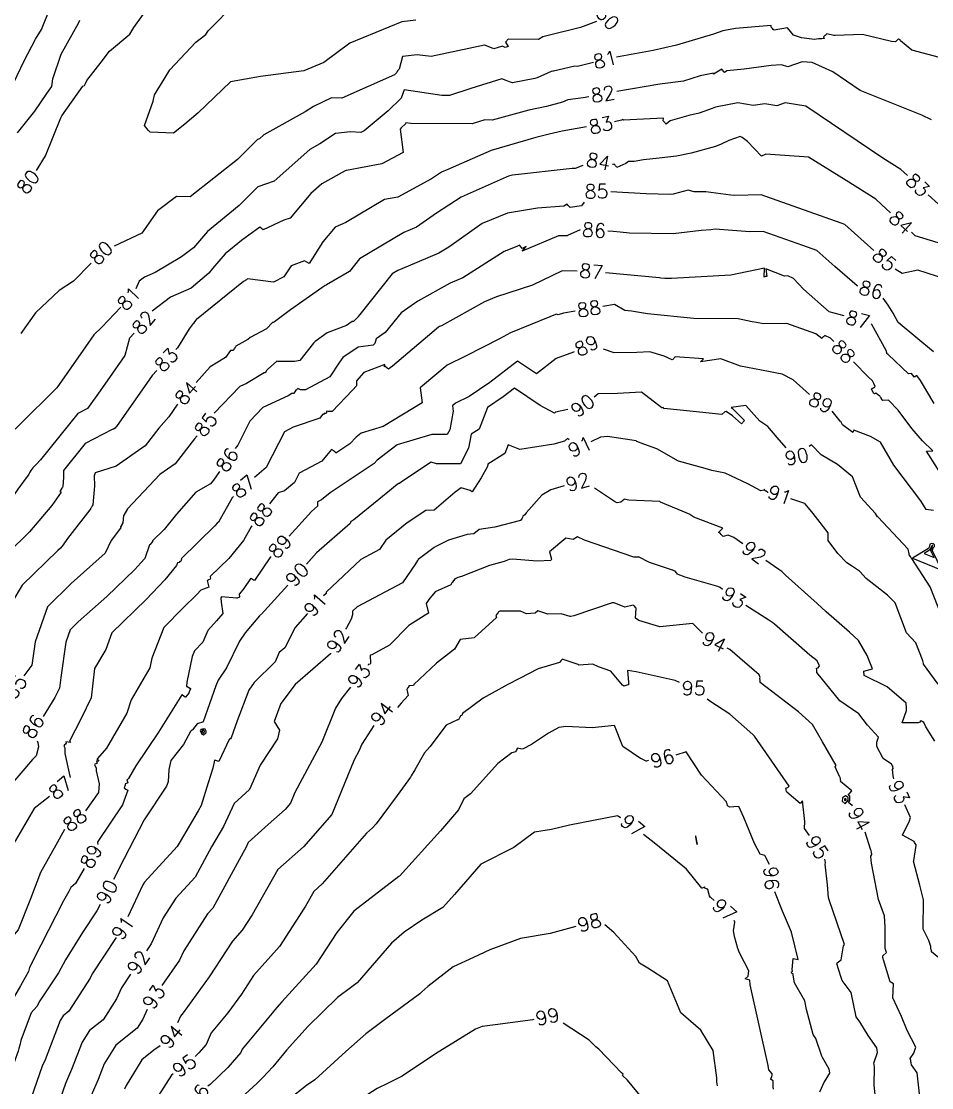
# Model space of a CAD drawing. Header units: metres. Extents: x 729358 to 732680, y 1423022 to 1426117.
# Drawn here: x 730670.2 to 731091.7, y 1424145 to 1424639.1 of the extents above; entities that cross this region are included whole.
import ezdxf

# ---------------------------------------------------------------- set-up
doc = ezdxf.new("R2010")
doc.units = ezdxf.units.M
doc.header["$MEASUREMENT"] = 0
for name, color, linetype in [('HR36 IE-Exi_Xref$0$CONTOUR', 8, 'Continuous'), ('HR36 IE-Exi_Xref$0$CONTOURINDEX', 10, 'Continuous'), ('HR36 IE-Exi_Xref$0$CONTOURTEXT', 7, 'Continuous')]:
    doc.layers.add(name, color=color, linetype=linetype)
doc.styles.add('HR36 IE-Exi_Xref$0$5mm', font='simplex', dxfattribs={"height": 5})

msp = doc.modelspace()

# ---------------------------------------------------------------- linework, layer by layer
at = {"layer": 'HR36 IE-Exi_Xref$0$CONTOUR', "flags": 128}
for points, elevation in [([(730852.8, 1424639.62), (730846.45, 1424638.89), (730822.25, 1424629.01), (730810.21, 1424620.02), (730800.97, 1424616.19), (730780.86, 1424613.49), (730767.04, 1424610.97), (730752.09, 1424596.74), (730745.83, 1424591.41), (730740.6, 1424587.27), (730729.79, 1424587.65), (730729.08, 1424588.5), (730728.36, 1424589.35), (730727.79, 1424590.09), (730727.21, 1424590.85), (730731.21, 1424602.03), (730731.85, 1424604.97), (730736.38, 1424612.27), (730738.97, 1424616.64), (730751.01, 1424629.4), (730755.57, 1424632.94), (730756.64, 1424634.69), (730757.32, 1424635.34), (730780.42, 1424658.94)], 79), ([(730668.37, 1424587.47), (730676.39, 1424597.42), (730682.02, 1424605.68), (730684.26, 1424608.87), (730684.83, 1424612.35), (730688.59, 1424623.8), (730696.73, 1424638.25), (730697.26, 1424639.58)], 81), ([(731097.72, 1424621.63), (731082.57, 1424625.66), (731077.28, 1424630.02), (731077.09, 1424630.55), (731076.83, 1424630.68), (731076.52, 1424630.81), (731076.29, 1424630.89), (731075.63, 1424630.23), (731074.97, 1424629.57), (731073.04, 1424629.79), (731059.7, 1424632.98), (731047.05, 1424632.46), (731046.37, 1424632.54), (731043.16, 1424633.21), (731043.03, 1424633.1), (731042.42, 1424632.54), (731042.29, 1424632.43), (731041.67, 1424631.87), (731041.98, 1424631.12), (731040.81, 1424630.9), (731039.28, 1424631.03), (731037.53, 1424630.64), (731031.42, 1424631.4), (731027.66, 1424632.69), (731024.93, 1424636.09), (731018.73, 1424634.92), (731018.38, 1424635.32), (731018.08, 1424635.67), (731017.71, 1424636.1), (731017.42, 1424636.43), (731017.42, 1424637.07), (731000.87, 1424635.72), (730994.98, 1424634.61), (730990.62, 1424633.14), (730973.58, 1424627.98), (730962.8, 1424625.56), (730945.85, 1424622.43)], 81), ([(730935.16, 1424620.02), (730927.75, 1424618.12), (730926.43, 1424618.25), (730916.64, 1424615.99), (730916.32, 1424615.93), (730915.53, 1424615.83), (730909.03, 1424612.88), (730907.9, 1424612.58), (730897.62, 1424610.54), (730896.21, 1424610.98), (730894.64, 1424611.64), (730892.69, 1424612.48), (730878.29, 1424607.96), (730868.42, 1424604.65), (730864.83, 1424604.68), (730847.39, 1424607.4), (730846.04, 1424603.46), (730846.04, 1424603.46), (730839.98, 1424597.63), (730828.93, 1424588.32), (730827.35, 1424587.61), (730822.68, 1424587.85), (730815.61, 1424587.03), (730808.37, 1424582.27), (730803.8, 1424579.72), (730787.2, 1424565.06), (730779.73, 1424562.44), (730771.01, 1424553.73), (730756.4, 1424541.62), (730749.84, 1424534.07), (730744.32, 1424529.93), (730732.13, 1424522.68), (730727.23, 1424520.51), (730724.74, 1424518.63), (730723.26, 1424515.07)], 81), ([(731080.48, 1424567.66), (731077.46, 1424570.47), (731069.06, 1424575.71), (731033.41, 1424599.82), (731023.83, 1424601.37), (731019.97, 1424599.96), (731014.41, 1424600.87), (731009.1, 1424600.13), (731002.03, 1424601.37), (730991.59, 1424599.35), (730990.14, 1424598.64), (730983.99, 1424596.48), (730979.32, 1424595.46), (730970.6, 1424592.95), (730968.77, 1424591.48), (730968.37, 1424591.93), (730968.1, 1424592.23), (730967.7, 1424592.68), (730967.44, 1424592.98), (730967.6, 1424594.24), (730949.02, 1424593.35), (730948.84, 1424593.41), (730948.67, 1424593.52), (730948.1, 1424593.3), (730944.87, 1424592.53)], 83), ([(730931.95, 1424590.26), (730920.68, 1424588.15), (730914.59, 1424586.86), (730908.39, 1424585.18), (730887.68, 1424579.23), (730867.6, 1424570.39), (730864.81, 1424569.15), (730860.15, 1424566.16), (730844.47, 1424557.6), (730838.42, 1424556.48), (730820.4, 1424545.93), (730815.52, 1424543.65), (730809.72, 1424536.94), (730803.52, 1424526.83), (730801.27, 1424528.16), (730795.19, 1424525.73), (730791.68, 1424520.75), (730787.03, 1424518.16), (730774.94, 1424519.78), (730774.46, 1424519.25), (730773.13, 1424518.55), (730751.33, 1424500.89), (730751.01, 1424500.71), (730751, 1424500.69), (730750.98, 1424500.65), (730750.44, 1424499.86), (730750.41, 1424499.83), (730749.87, 1424499.04), (730749.81, 1424499.04), (730747.97, 1424496.58), (730742.56, 1424487.87), (730741.76, 1424487)], 83), ([(731064.97, 1424532.92), (731051.45, 1424544.94), (731049.8, 1424545.5), (731012.81, 1424558.74), (731000.49, 1424558.32), (730998.76, 1424558.46), (730987.08, 1424560.06), (730981.81, 1424560.12), (730978.89, 1424560.81), (730971.98, 1424558.94), (730970.66, 1424558.79), (730959.53, 1424559.11), (730943.08, 1424560.02)], 85), ([(731094.83, 1424554.3), (731090.07, 1424558.74)], 83), ([(730930.73, 1424555.24), (730929.56, 1424553.65), (730924.28, 1424552.79), (730923.96, 1424553.16), (730923.62, 1424553.54), (730923.31, 1424553.92), (730922.97, 1424554.3), (730921.42, 1424553.46), (730909.18, 1424552.51), (730895.38, 1424550.19), (730883.6, 1424545.38), (730868.09, 1424534.5), (730863.57, 1424531.64), (730849.33, 1424525.61), (730844.5, 1424523.61), (730841.84, 1424522.03), (730826.97, 1424503.28), (730826.15, 1424502.27), (730826.12, 1424502.25), (730826.12, 1424502.23), (730823.93, 1424500.02), (730823.39, 1424499.96), (730820.73, 1424498.13), (730811.82, 1424494.68), (730806.19, 1424490.7), (730805.51, 1424489.94), (730799.07, 1424481.98), (730796.78, 1424481.41), (730788.97, 1424481.39), (730788.44, 1424481.64), (730784.12, 1424477.8), (730783.75, 1424477.28), (730783.54, 1424476.98), (730783.18, 1424476.46), (730782.97, 1424476.16), (730782.62, 1424476.15), (730774.41, 1424471.35), (730771.31, 1424469.91), (730759.47, 1424457.5)], 85), ([(730927.58, 1424523.39), (730920.62, 1424523.46), (730906.81, 1424516.88), (730890.19, 1424511.35), (730884.59, 1424509.07), (730864.71, 1424498.05), (730863.86, 1424497.62), (730863.38, 1424497.39), (730842.04, 1424479.31), (730841.04, 1424478.54), (730841, 1424478.51), (730840.19, 1424477.85), (730840.14, 1424477.88), (730839.42, 1424478.5), (730839.37, 1424478.53), (730838.65, 1424479.14), (730838.4, 1424479.01), (730838.58, 1424480.02), (730828.82, 1424476.39), (730825.39, 1424472.47), (730825.36, 1424470.26), (730823.46, 1424468.24), (730814.13, 1424458.24), (730812.27, 1424458.24), (730811.56, 1424458.4), (730811.55, 1424457.75), (730811.28, 1424457.37), (730810.36, 1424457.36), (730810.09, 1424456.98), (730809.61, 1424456.97), (730808.48, 1424455.21), (730796.05, 1424451.02), (730792.02, 1424448.89), (730783.53, 1424432.32), (730778.09, 1424427.72)], 87), ([(731051.19, 1424502.55), (731044.31, 1424504.44), (731032.4, 1424515.03), (731027.8, 1424519.87), (731025.15, 1424521.12), (731023.6, 1424520.96), (731014.93, 1424524.44), (731015.36, 1424520.77), (731014.58, 1424520.8), (731014.54, 1424520.76), (731014.5, 1424520.71), (731014.46, 1424520.71), (731014.18, 1424520.52), (731014.36, 1424524.66), (730998.74, 1424521.5), (730971.29, 1424519.85), (730968.19, 1424519.88), (730966.31, 1424520.07), (730965.67, 1424520.18), (730940.65, 1424522.51)], 87), ([(731098.71, 1424519.52), (731085.31, 1424523.72), (731078.12, 1424522.22), (731074.76, 1424524.23)], 85), ([(730716.25, 1424506.63), (730707.53, 1424497.37), (730703.82, 1424493.85), (730699.85, 1424488.19), (730686.64, 1424469.26), (730683.26, 1424465.87), (730661.98, 1424444.92), (730649.97, 1424426.99), (730649.84, 1424426.77), (730649.7, 1424426.55), (730646.34, 1424420.75), (730636.89, 1424411.74)], 81), ([(731092.89, 1424462.05), (731086.53, 1424472.72), (731084.81, 1424474.96), (731083.95, 1424474.5), (731083.77, 1424474.08), (731083.58, 1424474.29), (731083.57, 1424474.3), (731083, 1424475.1), (731082.99, 1424475.12), (731082.42, 1424475.92), (731082.39, 1424475.93), (731080.93, 1424475.69), (731071.6, 1424484.74), (731071.57, 1424484.81), (731071.57, 1424484.81), (731071.55, 1424484.83), (731071.17, 1424484.89), (731070.6, 1424486.58), (731063.97, 1424498.62), (731063.77, 1424498.91)], 87), ([(731035.13, 1424466.21), (731027.65, 1424472.9), (731022.47, 1424475.64), (731019.94, 1424476.07), (731016.18, 1424476.87), (731003.14, 1424479.24), (730994.15, 1424482.74), (730984.66, 1424481.27), (730986.09, 1424482.77), (730972.99, 1424483.62), (730972.53, 1424483.12), (730972.3, 1424482.89), (730971.84, 1424482.39), (730971.62, 1424482.17), (730967.8, 1424483.96), (730961.22, 1424485.98), (730955.19, 1424485.7), (730944.68, 1424485.47), (730939.8, 1424487.11)], 89), ([(730926.16, 1424485.96), (730925.94, 1424485.85), (730917.87, 1424482.82), (730908.72, 1424475.77), (730899.98, 1424481.66), (730887.18, 1424471.8), (730877.57, 1424465.26), (730871.21, 1424462.14), (730869.92, 1424461.05), (730869.8, 1424460.95), (730870.14, 1424458.47), (730868.58, 1424449.87), (730867.42, 1424447.66), (730860.28, 1424447.67), (730844.29, 1424442.83), (730835.01, 1424435.81), (730833.58, 1424434.28), (730813.18, 1424420.57), (730809.21, 1424417.33), (730807.27, 1424416.4), (730807.34, 1424414.48), (730804.58, 1424412.01), (730794.27, 1424400.59)], 89), ([(730732.89, 1424477.37), (730730.77, 1424475.04), (730714.18, 1424451.32), (730713.94, 1424451.04), (730713.6, 1424450.6), (730712.89, 1424450.1), (730712.24, 1424449.9), (730699.7, 1424443.53), (730689.67, 1424431.03), (730689.78, 1424427.68), (730689.38, 1424423.49), (730689.24, 1424423.26), (730688.86, 1424422.64), (730688.72, 1424422.4), (730688.34, 1424421.78), (730688.35, 1424421.56), (730688.01, 1424421.45), (730688.6, 1424420.88), (730684.28, 1424414.69), (730673.91, 1424402.52), (730664.04, 1424392.88), (730658.51, 1424387.52), (730654.59, 1424381.07), (730652.54, 1424378.58)], 83), ([(731092.6, 1424412.43), (731089.2, 1424412.96), (731086.7, 1424416.84), (731074.23, 1424433.47), (731067.98, 1424444.13), (731063.32, 1424446.69), (731055.7, 1424449.65), (731055.13, 1424448.55), (731050.48, 1424452.2), (731050.12, 1424452.79), (731049.94, 1424453.05), (731049.58, 1424453.64), (731049.41, 1424453.9), (731045.63, 1424458.44)], 89), ([(730751.58, 1424447.04), (730750.32, 1424445.61), (730741.45, 1424434.12), (730734.29, 1424429.11), (730719.35, 1424413.27), (730717.69, 1424410.26), (730717.55, 1424410.16), (730717.22, 1424406.66), (730716.77, 1424405.93), (730716.7, 1424405.81), (730716.25, 1424405.07), (730716.18, 1424404.95), (730716.2, 1424404.25), (730716.08, 1424404.21), (730711.78, 1424398.61), (730708.96, 1424392.67), (730693.2, 1424378.62), (730682.26, 1424367.85), (730676.57, 1424351.53), (730674.98, 1424340.77), (730671.39, 1424335.9)], 85), ([(730923.83, 1424445.18), (730923.14, 1424445.87), (730922.58, 1424445.37), (730922.4, 1424445.2), (730922.22, 1424445.04), (730921.66, 1424444.53), (730916.72, 1424443.12), (730901.05, 1424440.64), (730895.63, 1424442.87), (730894.04, 1424438.78), (730886.19, 1424433.86), (730886.01, 1424432.87), (730883.18, 1424427.5), (730878.99, 1424421.1), (730878.01, 1424421.76), (730873.88, 1424422.88), (730871, 1424420.97), (730861.4, 1424412.64), (730857.5, 1424412.45), (730848.89, 1424406.78), (730839.03, 1424398.71), (730836.06, 1424394.37), (730827.35, 1424389.79), (730811.33, 1424374.56), (730811.34, 1424374.01), (730810.15, 1424372.83)], 91), ([(731015.96, 1424420.71), (731015.85, 1424420.74), (731015.82, 1424420.77), (731015.03, 1424421.33), (731014.97, 1424421.4), (731014.21, 1424421.92), (731014.41, 1424422.24), (731013.94, 1424421.8), (731012.53, 1424421.54), (731006.59, 1424424.84), (730996.03, 1424429.75), (730989.98, 1424430.94), (730986.88, 1424431.87), (730974.47, 1424435.22), (730964.49, 1424440.99), (730958.36, 1424443.23), (730955.2, 1424444.45), (730954.93, 1424444.69), (730941.58, 1424446.65), (730938.32, 1424446.34), (730933.88, 1424444.3)], 91), ([(730768.41, 1424418.89), (730767.89, 1424418.34), (730761.43, 1424407.07), (730760.88, 1424406.62), (730759.86, 1424405.37), (730744.24, 1424390.09), (730744.35, 1424389.52), (730744.05, 1424389.03), (730743.52, 1424388.85), (730743.23, 1424388.36), (730742.53, 1424388.18), (730742.06, 1424386.89), (730736.67, 1424380.33), (730727.97, 1424371.13), (730712.1, 1424355.72), (730709.28, 1424348.02), (730704.13, 1424339.16), (730702.52, 1424325.59), (730697.95, 1424316.02), (730692.43, 1424305.58), (730692.91, 1424305.01), (730690.79, 1424305.23), (730690.97, 1424304.6), (730690.68, 1424304.13), (730690.17, 1424303.92), (730689.88, 1424303.45), (730690.3, 1424302.55), (730690.27, 1424299.79), (730692.36, 1424290.75), (730692.86, 1424288.71)], 87), ([(731094.76, 1424332.05), (731088, 1424341.26), (731087.89, 1424341.62), (731087.75, 1424342.23), (731087.62, 1424342.81), (731087.5, 1424343.2), (731084.44, 1424351.09), (731079.99, 1424355.77), (731074.76, 1424369.66), (731071.22, 1424373.15), (731061.39, 1424380.94), (731058.48, 1424384.15), (731058.29, 1424384.32), (731058.26, 1424384.34), (731055, 1424386.44), (731052.46, 1424388.18), (731052.4, 1424388.24), (731048.24, 1424392.53), (731043.83, 1424398.53), (731043.83, 1424402.02), (731036.82, 1424411.07), (731033.14, 1424415.54), (731032.96, 1424415.67), (731026.56, 1424417.87)], 91), ([(730994.9, 1424375.9), (730993.85, 1424376.69), (730992.69, 1424377.21), (730977.54, 1424381.59), (730974.28, 1424382.71), (730974.13, 1424382.87), (730974.01, 1424383.01), (730973.49, 1424383.63), (730972.91, 1424384.32), (730972.84, 1424384.4), (730971.92, 1424384.84), (730971.72, 1424384.83), (730961.07, 1424388.38), (730956.03, 1424390.9), (730955.86, 1424390.87), (730953.79, 1424390.84), (730930.93, 1424398.72), (730927.74, 1424400.28), (730925.78, 1424398.98), (730922.39, 1424399.56), (730914.79, 1424393.36), (730915.69, 1424389.85), (730915.32, 1424389.32), (730909.08, 1424389.01), (730897.58, 1424389.94), (730896.05, 1424389.76), (730893.75, 1424388.83), (730887.02, 1424387.02), (730873.95, 1424381.92), (730873.93, 1424381.91), (730872.29, 1424381.44), (730871.01, 1424380.79), (730870.92, 1424380.75), (730870.41, 1424380.02), (730870.35, 1424379.93), (730869.84, 1424379.2), (730869.77, 1424379.11), (730869.58, 1424378.94), (730869.12, 1424377.99), (730861.87, 1424374.75), (730858.9, 1424371.22), (730857.71, 1424369.38), (730858.65, 1424364.92), (730857.2, 1424363.88), (730849.65, 1424359.19), (730840.62, 1424350.05), (730832.46, 1424345.53), (730831.68, 1424345.46), (730831.91, 1424341.56), (730831.69, 1424341.18), (730830.84, 1424341.03), (730830.71, 1424340.8)], 93), ([(731092.08, 1424396.32), (731091.97, 1424396.34), (731091.88, 1424396.29), (731091.88, 1424396.19), (731090.74, 1424394.02), (731088.28, 1424392.57), (731092.82, 1424390.72), (731091.35, 1424393.69), (731092.06, 1424396.12), (731092.12, 1424396.18), (731092.12, 1424396.27), (731092.08, 1424396.32)], 90.5), ([(730785.61, 1424391.09), (730785.52, 1424390.99), (730778.11, 1424379.99), (730777.74, 1424380.22), (730777.26, 1424380.51), (730776.74, 1424380.82), (730776.4, 1424381.03), (730773.2, 1424376.25), (730771.26, 1424373.9), (730771.04, 1424373.63), (730771, 1424373.6), (730771.26, 1424372.28), (730771.26, 1424372.27), (730770.07, 1424371.86), (730770.04, 1424371.84), (730770.02, 1424371.84), (730769.78, 1424371.87), (730762.82, 1424372.47), (730762.57, 1424371.97), (730762.72, 1424370.04), (730763.51, 1424364.7), (730760.58, 1424361.31), (730756.59, 1424356.83), (730754.23, 1424351.42), (730750.37, 1424347.45), (730749.3, 1424344.77), (730746.86, 1424332.95), (730746.72, 1424330.97), (730746.86, 1424330.92), (730746.95, 1424330.86), (730747.72, 1424330.4), (730748.49, 1424329.94), (730748.58, 1424329.89), (730747.95, 1424328.35), (730747.79, 1424327.9), (730747.79, 1424327.89), (730747.78, 1424327.89), (730747.78, 1424327.89), (730747.78, 1424327.89), (730747.73, 1424327.88), (730747.72, 1424327.88), (730747.72, 1424327.87), (730747.72, 1424327.87), (730747.72, 1424327.87), (730747.72, 1424327.87), (730747.72, 1424327.87), (730747.72, 1424327.87), (730747.71, 1424327.87), (730746.21, 1424325.95), (730746.11, 1424326.01), (730745.36, 1424326.47), (730745.26, 1424326.53), (730744.5, 1424326.98), (730733.74, 1424309.81), (730723.17, 1424294.15), (730719.81, 1424288.22), (730719.37, 1424287.81), (730719.09, 1424287.7), (730719.11, 1424287.68), (730719.09, 1424287.68), (730719.49, 1424286.28), (730719.48, 1424286.27), (730718.4, 1424285.82), (730718.38, 1424285.81), (730718.34, 1424285.79), (730718.33, 1424285.76), (730718.33, 1424285.75), (730718.33, 1424285.15), (730717.79, 1424283.9), (730717.94, 1424283.81), (730718.65, 1424283.39), (730719.26, 1424283.02), (730719.51, 1424282.87), (730717.05, 1424276.04), (730717.04, 1424276.01), (730705.63, 1424259.06), (730705.41, 1424258.62), (730705.68, 1424257.77), (730705.67, 1424257.76)], 89), ([(731074.22, 1424288.1), (731073.84, 1424289.51), (731073.64, 1424292.4), (731073.87, 1424292.84), (731073.65, 1424293.62), (731073.82, 1424293.88), (731073.55, 1424293.99), (731073.34, 1424294.77), (731073.15, 1424294.97), (731069.29, 1424297.6), (731066.25, 1424303.03), (731066.27, 1424305.17), (731067.1, 1424307.47), (731062.02, 1424313.01), (731058.05, 1424318.24), (731049.18, 1424324.18), (731038.5, 1424337.38), (731038.5, 1424337.52), (731038.46, 1424338.39), (731038.46, 1424338.53), (731038.42, 1424339.4), (731039.16, 1424339.48), (731039.78, 1424340.4), (731038.62, 1424342.78), (731035.36, 1424345.49), (731018.89, 1424359.79), (731018.2, 1424360.46), (731016.31, 1424361.6), (731005.68, 1424368.46)], 93), ([(730802.77, 1424364.74), (730796.99, 1424358.23), (730792.14, 1424348.75), (730789.54, 1424346.62), (730787.67, 1424342.25), (730777.98, 1424332.77), (730775.52, 1424329.27), (730770.08, 1424315.05), (730767.35, 1424307.17), (730767, 1424306.71), (730766.98, 1424306.69), (730766.96, 1424306.67), (730766.94, 1424306.65), (730766.91, 1424306.63), (730766.88, 1424306.61), (730766.84, 1424306.59), (730766.8, 1424306.57), (730766.76, 1424306.55), (730766.72, 1424306.53), (730766.67, 1424306.51), (730766.62, 1424306.49), (730766.57, 1424306.47), (730766.52, 1424306.45), (730766.47, 1424306.43), (730766.42, 1424306.42), (730766.37, 1424306.41), (730761.6, 1424296.13), (730761.59, 1424296.14), (730760.27, 1424296.6), (730759.69, 1424296.81), (730758.92, 1424293.05), (730756.76, 1424286.32), (730753.4, 1424275.75), (730752.1, 1424273.26), (730743.66, 1424259.05), (730742.41, 1424256.76), (730727.15, 1424240.21), (730726.38, 1424239.01), (730719.58, 1424224.15)], 91), ([(730975.01, 1424332.79), (730972.98, 1424333.7), (730954.92, 1424337.73), (730950.9, 1424338.25), (730951.27, 1424332.87), (730951.26, 1424332.76), (730951.36, 1424331.74), (730951.06, 1424331.69), (730950.14, 1424331.37), (730950.11, 1424331.36), (730950.07, 1424331.35), (730949.16, 1424331.03), (730949.08, 1424331.16), (730948.55, 1424331.51), (730948.48, 1424331.57), (730943.14, 1424338.06), (730937.49, 1424339.99), (730937.48, 1424340), (730934.89, 1424341.31), (730928.37, 1424340.71), (730928, 1424341.08), (730920.59, 1424343.54), (730920.4, 1424343.29), (730919.99, 1424342.74), (730919.59, 1424342.19), (730919.4, 1424341.94), (730909.54, 1424339.1), (730900.92, 1424334.54), (730895.52, 1424331.84), (730884.1, 1424325.51), (730874.4, 1424318.44), (730874.2, 1424317.49), (730873.58, 1424317.23), (730873.41, 1424316.94), (730873.08, 1424316.37), (730872.91, 1424316.07), (730872.58, 1424315.5), (730872.1, 1424315.38), (730866.93, 1424313.03), (730859.41, 1424303.02), (730856.86, 1424300.17), (730852.44, 1424292.28), (730850.76, 1424289.51), (730850.42, 1424288.96), (730844.16, 1424280.42), (730834.45, 1424267.33), (730832.73, 1424265.41), (730830.04, 1424262.89), (730809.53, 1424239.4), (730805.62, 1424235.98), (730801.77, 1424229.13), (730789.7, 1424210.45), (730777.66, 1424196.97), (730772.06, 1424188.34), (730765.77, 1424179.67), (730758.15, 1424170.48), (730755.77, 1424165.04), (730752.39, 1424161.14), (730750.7, 1424159.52)], 95), ([(730822.56, 1424330.55), (730818.51, 1424325.36), (730815.63, 1424320.93), (730809.32, 1424305.18), (730796.85, 1424281.74), (730794.83, 1424276.8), (730792.28, 1424273.88), (730784.41, 1424266.98), (730775.28, 1424258.67), (730774.14, 1424256.19), (730772.85, 1424254.02), (730758.83, 1424228.22), (730756.35, 1424225.52), (730745.37, 1424208.48), (730743.39, 1424204.14), (730735.22, 1424192.44)], 93), ([(731035.08, 1424261.82), (731032.85, 1424265.14), (731032.95, 1424268.42), (731031.95, 1424278), (731030.78, 1424276.62), (731024.58, 1424281.88), (731024.49, 1424282.24), (731024.37, 1424282.86), (731024.28, 1424283.22), (731024.15, 1424283.83), (731025.13, 1424284.12), (731025.76, 1424284.65), (731009.62, 1424307.81), (731009.13, 1424308.56), (731008.91, 1424308.69), (730998.26, 1424318.07), (730988.98, 1424324.12), (730988.89, 1424324.19), (730987.73, 1424325.04)], 95), ([(730753.05, 1424310.32), (730753.73, 1424308.76), (730754.51, 1424308.54), (730755.72, 1424309.51), (730755.81, 1424310.15), (730755.24, 1424311.1), (730754.71, 1424311.32), (730753.37, 1424310.96), (730753.05, 1424310.32)], 91), ([(730753.59, 1424310.28), (730753.95, 1424309.46), (730754.36, 1424309.34), (730754.99, 1424309.85), (730755.04, 1424310.19), (730754.74, 1424310.68), (730754.46, 1424310.8), (730753.76, 1424310.61), (730753.59, 1424310.28)], 91.5), ([(730683.18, 1424279.89), (730676.13, 1424274.44), (730667.52, 1424259.6), (730664.41, 1424254.13), (730660.48, 1424244.57), (730654.09, 1424228.17), (730649.19, 1424220.16), (730641.93, 1424209.43), (730641.13, 1424207.45), (730639.02, 1424202.81), (730637.85, 1424198.53), (730636.82, 1424194.17), (730636.87, 1424191.87), (730632.64, 1424180.48), (730627.75, 1424171.26), (730620.8, 1424152.73), (730618.36, 1424145.97), (730616.6, 1424141.26)], 87), ([(731051.67, 1424276.53), (731052.99, 1424278.2), (731053, 1424279.4), (731051.82, 1424280.17), (731050.37, 1424279.37), (731050.21, 1424277.71), (731051.67, 1424276.53)], 94.5), ([(731051.71, 1424277.88), (731052.1, 1424278.38), (731052.1, 1424278.73), (731051.75, 1424278.96), (731051.32, 1424278.72), (731051.27, 1424278.23), (731051.71, 1424277.88)], 95), ([(731095.05, 1424205.21), (731091.67, 1424207.98), (731091.56, 1424208.62), (731091.49, 1424208.97), (731091.38, 1424209.6), (731091.31, 1424209.95), (731091.28, 1424210.47), (731090.37, 1424213.26), (731087.71, 1424218.47), (731087.86, 1424232.02), (731086.19, 1424238.81), (731083.32, 1424249.91), (731083.52, 1424250.34), (731084.59, 1424257.19), (731084.52, 1424257.54), (731084.12, 1424258.12), (731083.73, 1424258.7), (731083.66, 1424259.04), (731078.17, 1424261.98), (731081.4, 1424268.72), (731081.91, 1424270.13), (731079.28, 1424276.01)], 93), ([(730947.74, 1424270.11), (730947.49, 1424270.24), (730946.68, 1424270.65), (730946.59, 1424270.69), (730946.62, 1424270.88), (730946.23, 1424271), (730923.95, 1424266.66), (730915.68, 1424264.67), (730907.82, 1424263.34), (730898.31, 1424256.25), (730883.01, 1424248.53), (730870.83, 1424234.48), (730865.41, 1424228.47), (730855.7, 1424222.57), (730847.44, 1424217.05), (730841.61, 1424212.03), (730825.72, 1424193.64), (730823.2, 1424191.8), (730816.58, 1424186.84), (730802.94, 1424173.54), (730793.04, 1424162.46), (730786.62, 1424154.75), (730782.03, 1424149.73), (730779.36, 1424147.13), (730768.44, 1424137.11)], 97), ([(730990.94, 1424231.76), (730989.41, 1424233.16), (730989.23, 1424233.12), (730988.89, 1424233.98), (730988.06, 1424236.89), (730988.01, 1424236.98), (730987.45, 1424237.2), (730986.7, 1424237.45), (730986.69, 1424237.49), (730986.67, 1424237.73), (730986.66, 1424237.81), (730986.61, 1424237.88), (730986.55, 1424237.92), (730986.54, 1424237.92), (730986.27, 1424237.8), (730986.27, 1424237.8), (730985.38, 1424237.44), (730985.34, 1424237.43), (730978.15, 1424246.32), (730963.93, 1424257.84), (730958.31, 1424262.35)], 97), ([(730982.35, 1424261.67), (730982.3, 1424261.67), (730983.11, 1424257.77), (730982.55, 1424261.23), (730982.55, 1424261.24), (730982.47, 1424261.59), (730982.43, 1424261.7), (730982.35, 1424261.67)], 97), ([(731065.56, 1424141.95), (731065.08, 1424146.17), (731065.25, 1424154.4), (731065.19, 1424154.84), (731065.12, 1424155.39), (731065.06, 1424155.83), (731064.99, 1424156.38), (731066.68, 1424161.39), (731066.26, 1424163.52), (731062.29, 1424169.21), (731058.5, 1424175.52), (731056.68, 1424177.89), (731054.4, 1424189.16), (731050.2, 1424194.75), (731048.26, 1424200.94), (731048.15, 1424201.67), (731048.1, 1424201.93), (731047.95, 1424201.96), (731047.87, 1424202.47), (731047.99, 1424202.66), (731047.94, 1424202.92), (731049.73, 1424204.32), (731050.82, 1424210.74), (731051.4, 1424211.4), (731044.23, 1424232.11), (731044.13, 1424232.55), (731044.04, 1424232.76), (731043.93, 1424233.02), (731043.5, 1424239.02), (731042.34, 1424248.62), (731042.59, 1424249.17), (731042.6, 1424249.2), (731042.43, 1424250.15), (731042.43, 1424250.18), (731042.42, 1424250.21), (731042.3, 1424250.89)], 95), ([(730699.32, 1424246.58), (730695.33, 1424239.57), (730693.07, 1424237.8), (730692.11, 1424235.93), (730689.7, 1424231.54), (730679.28, 1424211.11), (730674.01, 1424200.67), (730673.52, 1424198.83), (730669.77, 1424192.24), (730666.99, 1424187.4), (730664.53, 1424186.26), (730660.08, 1424178.65), (730658.7, 1424173.38), (730654.88, 1424162.26), (730651.85, 1424153.61), (730652.49, 1424140.63)], 89), ([(731018.54, 1424144.36), (731018.37, 1424145.47), (731018.38, 1424148.16), (731018.37, 1424148.23), (731017.03, 1424148.99), (731017.76, 1424150.03), (731017.75, 1424150.09), (731017.88, 1424150.94), (731017.84, 1424151.45), (731016.28, 1424153.26), (731015.96, 1424155.38), (731007.73, 1424192.72), (731007.51, 1424194.8), (731005.39, 1424195.46), (731005.38, 1424195.5), (731006.81, 1424196.63), (731006.79, 1424196.72), (731007.02, 1424199.11), (731002.66, 1424207.56), (731002.01, 1424209.59), (731000.44, 1424215.12), (731000, 1424217.72), (731000.59, 1424221.7), (731000.25, 1424222.53)], 97), ([(730714.16, 1424214.57), (730702.96, 1424197.73), (730702.09, 1424195.76), (730692.2, 1424180.42), (730689.63, 1424178.38), (730688.24, 1424176.12), (730681.15, 1424157.92), (730679.87, 1424154.94), (730674.7, 1424140.26)], 91), ([(730728.48, 1424181.2), (730726.51, 1424176.76), (730723.83, 1424172.62), (730713.9, 1424164.76), (730708.53, 1424156.02), (730705.74, 1424148.85), (730701.51, 1424138.96)], 93), ([(730907.55, 1424176.62), (730907.06, 1424176.51), (730889.56, 1424174.12), (730883.64, 1424173.4), (730880.56, 1424172.17), (730862.04, 1424160.67), (730846.56, 1424150.41), (730840.01, 1424147.09), (730834.88, 1424144.69), (730822.06, 1424136.27), (730819.85, 1424134.51), (730809.99, 1424127.62), (730804.21, 1424123.45), (730798.11, 1424119.01), (730789.6, 1424111.9), (730786.12, 1424109.46), (730777.19, 1424099.44)], 99), ([(730965.24, 1424131.07), (730950.9, 1424148.58), (730948.62, 1424150.7), (730948.61, 1424150.7), (730948.79, 1424151.37), (730948.04, 1424151.98), (730937.57, 1424162.94), (730936.14, 1424163.89), (730933.12, 1424167.12), (730921.07, 1424174.98)], 99), ([(730740.42, 1424151.38), (730739.68, 1424150.84), (730733.7, 1424141.34)], 95)]:
    msp.add_lwpolyline(points, dxfattribs=dict(at, elevation=elevation))
at = {"layer": 'HR36 IE-Exi_Xref$0$CONTOURINDEX', "flags": 128}
for points, elevation in [([(730677.23, 1424569.91), (730681.37, 1424576.71), (730688.52, 1424594.4), (730689.01, 1424595.35), (730698.74, 1424609.03), (730699.49, 1424609.33), (730699.88, 1424610.28), (730700.58, 1424611.62), (730707.21, 1424620.11), (730711.04, 1424625.21), (730720.45, 1424633.14), (730722.3, 1424636.21), (730732.89, 1424651.26)], 80), ([(730665.09, 1424607.2), (730671.48, 1424620.7), (730676.73, 1424630.86), (730679.55, 1424635.33), (730683.69, 1424645.67)], 82), ([(730936.47, 1424639.01), (730929.09, 1424636.2), (730914.71, 1424632.58), (730911.62, 1424631.92), (730909.6, 1424630.64), (730895.67, 1424630.83), (730895.18, 1424630.31), (730895, 1424630.09), (730894.82, 1424629.86), (730894.33, 1424629.34), (730895.61, 1424627.39), (730894.23, 1424626.99), (730892.96, 1424627.54), (730889.04, 1424626.31), (730884.75, 1424627.96), (730884.71, 1424627.95), (730860.03, 1424622.77), (730853.5, 1424623.53), (730846.63, 1424622.77), (730845.19, 1424616.94), (730844.37, 1424616.2), (730844.08, 1424615.34), (730844.08, 1424615.34), (730843.67, 1424614.95), (730842.93, 1424614.32), (730818.54, 1424603.41), (730813.8, 1424603.65), (730805.45, 1424599.64), (730801.61, 1424597.11), (730782.5, 1424586.45), (730780.43, 1424584.63), (730779.5, 1424584.3), (730770.26, 1424575.06), (730748.32, 1424557.72), (730741.98, 1424557.94), (730733.26, 1424551.34), (730725.95, 1424540.91), (730713.23, 1424534.93)], 80), ([(731091.59, 1424593.49), (731087.09, 1424595.52), (731058.56, 1424607.09), (731045.89, 1424615.68), (731036.41, 1424620.03), (731031.74, 1424620.37), (731025.17, 1424617.92), (731022.19, 1424618.98), (731017.46, 1424618.58), (731004.88, 1424616.84), (730996.87, 1424616.06), (730995.81, 1424615.33), (730995.46, 1424615.71), (730995.15, 1424616.08), (730994.81, 1424616.47), (730994.49, 1424616.84), (730990.66, 1424614.6), (730990.72, 1424615.04), (730984.5, 1424613.87), (730976.82, 1424611.27), (730965.83, 1424609.92), (730945.88, 1424606.48)], 82), ([(730933.02, 1424604.04), (730930.29, 1424603.62), (730923.25, 1424602.75), (730920.8, 1424601.64), (730913.38, 1424599.67), (730905.2, 1424597.94), (730888.21, 1424593.33), (730884.81, 1424593.5), (730878.87, 1424591.5), (730850.48, 1424591.73), (730848.18, 1424592.09), (730848, 1424591.57), (730848, 1424591.57), (730846.12, 1424589.77), (730845.61, 1424589.08), (730846.99, 1424578.35), (730837.17, 1424572.99), (730820.7, 1424569.95), (730820.6, 1424569.92), (730820.18, 1424569.8), (730809.33, 1424563.8), (730804.28, 1424559.37), (730794.67, 1424547.9), (730791.73, 1424546.87), (730782.21, 1424542.51), (730780.59, 1424543.65), (730772.06, 1424537.51), (730764.64, 1424531.36), (730758.71, 1424524.54), (730757.07, 1424522.39), (730748.87, 1424515.49), (730739.26, 1424511.23), (730730.7, 1424504.76)], 82), ([(731072.66, 1424550.37), (731068.48, 1424554.24), (731065.84, 1424556.69), (731052.05, 1424565.29), (731034.66, 1424576.1), (731014.97, 1424577.56), (731012.89, 1424576.56), (731006.48, 1424583.36), (731004.01, 1424585.19), (731002.98, 1424585.73), (730997.79, 1424583.84), (730994.2, 1424582.08), (730991.56, 1424581.15), (730980.35, 1424577.94), (730973.55, 1424576.65), (730965.49, 1424575.69), (730958.35, 1424574.91), (730954.01, 1424574.08), (730951.37, 1424574.05), (730950.06, 1424573.18), (730945.96, 1424571.37), (730945.73, 1424571.63), (730945.31, 1424572.13), (730945.08, 1424572.39), (730944.66, 1424572.89), (730944.19, 1424572.75), (730943.96, 1424572.8)], 84), ([(730930.25, 1424572.2), (730926.68, 1424570.95), (730925.22, 1424570.94), (730897.66, 1424567.85), (730895.81, 1424567.32), (730894.73, 1424566.84), (730873.85, 1424557.53), (730862.39, 1424550.2), (730853.09, 1424543.63), (730847.24, 1424541.21), (730826.74, 1424529.03), (730822.07, 1424523.14), (730811.49, 1424517.02), (730811.4, 1424516.89), (730810.82, 1424516.67), (730794.87, 1424505.39), (730787.34, 1424499.88), (730786.76, 1424499.56), (730786.47, 1424499.6), (730783.72, 1424496.55), (730776.12, 1424492.57), (730775.02, 1424491.68), (730769.46, 1424488.59), (730769.31, 1424488.22), (730768.86, 1424487.58), (730768.74, 1424487.4), (730768.29, 1424486.76), (730768.17, 1424486.58), (730767.11, 1424486.59), (730764.71, 1424483.39), (730757.61, 1424478.95), (730751.14, 1424471.81)], 84), ([(730928.94, 1424542.52), (730923.05, 1424539.88), (730922.93, 1424539.71), (730922.47, 1424539.64), (730922.38, 1424539.67), (730918.98, 1424539.72), (730902.08, 1424532.59), (730904.01, 1424534.75), (730902.15, 1424533.88), (730901.68, 1424534.43), (730901.5, 1424534.64), (730901.03, 1424535.19), (730900.85, 1424535.4), (730899.99, 1424534.88), (730895.07, 1424532.85), (730894.43, 1424532.74), (730894.16, 1424532.63), (730893.82, 1424532.39), (730874.62, 1424520.21), (730868.77, 1424517.73), (730853.83, 1424509.36), (730846.02, 1424503.94), (730838.66, 1424494.86), (730834.52, 1424491.95), (730833.9, 1424489.8), (730833.06, 1424488.96), (730826.11, 1424488.17), (730819.03, 1424483.3), (730817.51, 1424481.12), (730813.08, 1424474.36), (730801.76, 1424468.37), (730799.39, 1424468.36), (730798.18, 1424468.94), (730797.41, 1424468.26), (730797.34, 1424468.17), (730796.83, 1424467.44), (730796.77, 1424467.35), (730796.26, 1424466.62), (730795.42, 1424466.6), (730793.67, 1424465.59), (730781.97, 1424460.14), (730775.97, 1424453.85), (730770.48, 1424442.77), (730769.22, 1424441.13)], 86), ([(731057.47, 1424516.36), (731057.15, 1424516.45), (731046.93, 1424525.54), (731038.61, 1424532.93), (731032.05, 1424535.16), (731013.65, 1424541.75), (731007.53, 1424541.54), (730991.49, 1424542.85), (730989.42, 1424542.43), (730985.04, 1424542.17), (730972.04, 1424540.54), (730951.77, 1424540.99), (730947.52, 1424541.43), (730944.24, 1424541.75), (730941.79, 1424541.89)], 86), ([(731098.34, 1424535.31), (731084.11, 1424539.76), (731082.44, 1424541.31)], 84), ([(730702.53, 1424527.08), (730694.29, 1424518.66), (730687.77, 1424514.42), (730676.68, 1424504.07), (730669.93, 1424494.41)], 80), ([(731046.37, 1424490.72), (731046.27, 1424490.82), (731044.89, 1424492.28), (731042.2, 1424493.56), (731041.61, 1424492.94), (731041.51, 1424492.83), (731040.92, 1424492.22), (731040.81, 1424492.11), (731038.01, 1424494.33), (731024.69, 1424499.14), (731013.83, 1424498.93), (731010.6, 1424499.52), (731008.57, 1424499.87), (731002.18, 1424501.22), (730981.57, 1424501.38), (730960.08, 1424503.59), (730952.78, 1424504.83), (730949.7, 1424505.11), (730944.89, 1424507.9), (730939.48, 1424506.98)], 88), ([(731092.54, 1424485.97), (731076.22, 1424499.52), (731073.95, 1424503.81), (731071.52, 1424507.59), (731069.3, 1424510.88)], 86), ([(730926.57, 1424504.78), (730921.17, 1424503.86), (730918.7, 1424503.13), (730917.9, 1424503.36), (730917.55, 1424503.18), (730914.85, 1424502.17), (730896.73, 1424494.79), (730891.64, 1424491.97), (730876.09, 1424484.08), (730867.29, 1424479.76), (730855.98, 1424470.18), (730854.86, 1424469.32), (730855.82, 1424462.38), (730837.75, 1424451.28), (730827.54, 1424448.2), (730825.26, 1424446.47), (730822.26, 1424443.26), (730817.2, 1424439.86), (730815.87, 1424438.95), (730815.53, 1424439.61), (730815.23, 1424439.8), (730814.69, 1424440.15), (730814.38, 1424440.34), (730813.84, 1424440.68), (730811.55, 1424437.89), (730809.32, 1424435.31), (730798.86, 1424429.77), (730796.6, 1424425.37), (730792.1, 1424421.56), (730789.18, 1424420.68), (730785.12, 1424415.56)], 88), ([(730722.44, 1424494.6), (730720.3, 1424492.21), (730718.1, 1424484.22), (730706.68, 1424467.95), (730700.88, 1424459.65), (730696.4, 1424457.38), (730679.14, 1424435.87), (730677.05, 1424433.78), (730675.49, 1424432.24), (730674.61, 1424430.93), (730674.12, 1424430.12), (730673.63, 1424429.31), (730673.32, 1424428.77), (730668.6, 1424422.3), (730663.22, 1424414.37), (730659.53, 1424410.03), (730656.67, 1424407.24), (730649.93, 1424404.26), (730644.65, 1424395.94)], 82), ([(731100.23, 1424422.56), (731089.37, 1424439.97), (731092.31, 1424440.04), (731087.49, 1424444.71), (731082.5, 1424450.44), (731076.18, 1424458.9), (731071.79, 1424463.58), (731069.1, 1424463.43), (731068.81, 1424463.75), (731068.27, 1424464.55), (731068.25, 1424464.58), (731068.01, 1424464.93), (731067.95, 1424465.01), (731067.86, 1424465.17), (731067.75, 1424465.35), (731067.71, 1424465.4), (731066.57, 1424466.21), (731065.9, 1424466.82), (731065.3, 1424466.46), (731064.81, 1424466.84), (731063.88, 1424468.77), (731064.35, 1424469.05), (731064.7, 1424469.34), (731065.18, 1424469.62), (731065.53, 1424469.9), (731064.94, 1424471.31), (731064.37, 1424472.49), (731064.31, 1424472.58), (731062.48, 1424474.26), (731055.51, 1424481.34)], 88), ([(730923.23, 1424459.29), (730917.49, 1424457.97), (730917.26, 1424457.76), (730917.03, 1424457.56), (730910.45, 1424461.14), (730898.57, 1424469.14), (730893.29, 1424465.07), (730886.03, 1424460.14), (730882.11, 1424450.05), (730878.45, 1424447.76), (730877.29, 1424441.37), (730873.48, 1424434.12), (730862.36, 1424434.13), (730859.91, 1424434.8), (730846.23, 1424425.72), (730845.37, 1424424.98), (730845.02, 1424424.96), (730844.25, 1424424.45), (730839.96, 1424420.93), (730824.19, 1424408.04), (730822.8, 1424407.38), (730822.38, 1424406.49), (730806.91, 1424392.87), (730802.27, 1424387.64)], 90), ([(731024.32, 1424441.48), (731020.19, 1424446.29), (731015.79, 1424451.37), (731012.21, 1424453.89), (731005.59, 1424461.13), (730998.89, 1424460.23), (730999.31, 1424459.82), (731005.02, 1424454.08), (731004.77, 1424453.82), (731004.33, 1424453.35), (731004.09, 1424453.09), (731003.65, 1424452.61), (730999.44, 1424456.27), (730996.51, 1424458.28), (730995.98, 1424458.14), (730994.58, 1424456.9), (730993.01, 1424457.13), (730982.85, 1424458.11), (730967.72, 1424459.7), (730967.31, 1424460.19), (730966.77, 1424459.98), (730957.33, 1424467.33), (730946.3, 1424466.67), (730937.32, 1424466.44), (730935.36, 1424464.96)], 90), ([(730742.47, 1424461.67), (730738.44, 1424455.9), (730733.91, 1424450.63), (730727.53, 1424442.36), (730714.14, 1424433), (730704.39, 1424429.91), (730703.97, 1424428.44), (730704.13, 1424423.82), (730703.3, 1424415.08), (730703, 1424414.59), (730702.78, 1424414.22), (730702.48, 1424413.74), (730702.26, 1424413.37), (730702.28, 1424412.9), (730701.85, 1424412.76), (730691.64, 1424399.48), (730689.55, 1424396.49), (730688.3, 1424395.01), (730687.1, 1424393.84), (730670.63, 1424377.86), (730665.78, 1424369.87), (730662.77, 1424355.33)], 84), ([(731096.42, 1424363.26), (731091.04, 1424377.1), (731082.46, 1424390.14), (731082.42, 1424390.17), (731082.42, 1424390.17), (731081.84, 1424391.05), (731081.83, 1424391.05), (731081.28, 1424391.88), (731081.25, 1424391.92), (731081.25, 1424391.92), (731081.22, 1424392.39), (731080.89, 1424394.5), (731066.8, 1424409.55), (731066.66, 1424409.57), (731065.67, 1424411.1), (731058.79, 1424418.69), (731055.08, 1424428.1), (731048.03, 1424433.82), (731040.57, 1424438.25), (731036.13, 1424442.81), (731036.12, 1424442.81), (731035.01, 1424442.05)], 90), ([(730761.93, 1424430.55), (730759.12, 1424426.46), (730757.71, 1424424.85), (730751.01, 1424420.91), (730742.02, 1424410.7), (730736.27, 1424403.64), (730730.85, 1424398.34), (730730.89, 1424398.14), (730730.45, 1424397.41), (730730.26, 1424397.35), (730729.82, 1424396.62), (730729.58, 1424396.56), (730727.31, 1424390.27), (730725.56, 1424388.14), (730722.74, 1424385.16), (730709.77, 1424372.56), (730696.58, 1424360.8), (730692.82, 1424357.1), (730690.86, 1424351.49), (730688.43, 1424335.01), (730687.85, 1424330.16), (730685.75, 1424325.76), (730680.28, 1424317.03)], 86), ([(730921.58, 1424423.8), (730915.44, 1424422), (730911.22, 1424419.48), (730903.88, 1424411.33), (730903.27, 1424410.4), (730902.41, 1424409.88), (730902.29, 1424409.13), (730902.11, 1424408.82), (730901.27, 1424407.77), (730889.51, 1424404.68), (730882.18, 1424403.57), (730879.67, 1424401.69), (730876.66, 1424401.25), (730867.97, 1424398.75), (730862.41, 1424395.92), (730861.28, 1424395.35), (730853.97, 1424389.69), (730853.89, 1424389.57), (730853.8, 1424389.44), (730853.69, 1424389.28), (730852.68, 1424387.67), (730846.67, 1424378.89), (730825.66, 1424367.85), (730823.52, 1424365.82), (730823.55, 1424364.1), (730822.96, 1424362.13), (730820.73, 1424358.05), (730820.31, 1424357.4)], 92), ([(731004.24, 1424396.92), (731000.11, 1424399.87), (730997.48, 1424400.94), (730995.1, 1424400.42), (730994.98, 1424400.58), (730994.43, 1424401.16), (730994.3, 1424401.33), (730993.76, 1424401.9), (730993.07, 1424402.27), (730995, 1424404.31), (730981.55, 1424409.41), (730980.15, 1424410.24), (730979.9, 1424410.51), (730966.12, 1424416.26), (730965.9, 1424416.64), (730951.42, 1424417.3), (730949.29, 1424417.61), (730949.25, 1424417.58), (730948.56, 1424416.93), (730948.52, 1424416.89), (730947.83, 1424416.24), (730946.02, 1424415.98), (730945.24, 1424416.3), (730935.55, 1424422.72)], 92), ([(730776.98, 1424405.3), (730776.67, 1424404.92), (730773.1, 1424398.61), (730766.2, 1424390.24), (730757.62, 1424381.85), (730757.81, 1424380.9), (730757.65, 1424380.65), (730756.78, 1424380.35), (730756.63, 1424380.1), (730756.17, 1424379.98), (730756.99, 1424376.9), (730753.31, 1424375.56), (730751.47, 1424373.51), (730745.13, 1424367.41), (730736.16, 1424358.19), (730730.54, 1424344.02), (730729.62, 1424339.55), (730721.12, 1424324.68), (730719.1, 1424318.49), (730709.59, 1424302.26), (730705.39, 1424297.53), (730705.11, 1424297.41), (730706.01, 1424296.35), (730704.94, 1424296.46), (730705.23, 1424295.44), (730705.08, 1424295.2), (730704.26, 1424294.86), (730704.11, 1424294.62), (730704.78, 1424293.18), (730704.77, 1424291.9), (730706.19, 1424285.78), (730705.94, 1424281.76), (730699.9, 1424273.34)], 88), ([(731092.63, 1424397.06), (731091.61, 1424397.22), (731090.81, 1424396.77), (731090.77, 1424395.79), (731090.23, 1424394.76), (731082.83, 1424390.41), (731096.48, 1424384.83), (731092.08, 1424393.77), (731092.47, 1424395.14), (731093.08, 1424395.7), (731093.06, 1424396.54), (731092.63, 1424397.06)], 90), ([(731093.18, 1424305.55), (731088.98, 1424312.14), (731088.07, 1424314.19), (731087.32, 1424314.61), (731086.89, 1424314.93), (731086.31, 1424314.75), (731086.35, 1424314.36), (731085.94, 1424314.28), (731085.38, 1424314.1), (731078.12, 1424314.11), (731080.03, 1424319.74), (731080.04, 1424320.93), (731079.85, 1424323.19), (731071.03, 1424330.79), (731060.39, 1424336.01), (731060.39, 1424336.78), (731060.34, 1424337.01), (731060.34, 1424337.8), (731060.29, 1424338.01), (731064.28, 1424339.11), (731061.9, 1424345.32), (731057.79, 1424352.21), (731053.7, 1424356.02), (731042.8, 1424365.45), (731038.62, 1424369.34), (731024.02, 1424382.54), (731022.38, 1424384.15), (731020.89, 1424385.04), (731014.9, 1424389.31)], 92), ([(730793.53, 1424377.89), (730782.74, 1424365.94), (730782.08, 1424365.2), (730781.89, 1424364.83), (730780.46, 1424363.65), (730773.84, 1424355.8), (730771.26, 1424351.87), (730765.22, 1424339.56), (730761.34, 1424333.82), (730760.3, 1424331.27), (730754.31, 1424314.45), (730754.26, 1424314.44), (730754.21, 1424314.42), (730754.15, 1424314.4), (730754.09, 1424314.39), (730752.04, 1424313.72), (730752, 1424313.71), (730751.95, 1424313.69), (730751.89, 1424313.68), (730751.83, 1424313.66), (730751.78, 1424313.65), (730751.72, 1424313.64), (730751.67, 1424313.63), (730751.62, 1424313.63), (730749.38, 1424310.77), (730749.29, 1424310.71), (730749.21, 1424310.65), (730749.12, 1424310.59), (730749.03, 1424310.52), (730748.95, 1424310.46), (730748.87, 1424310.39), (730748.79, 1424310.32), (730748.71, 1424310.26), (730748.64, 1424310.19), (730748.57, 1424310.13), (730748.51, 1424310.06), (730745.32, 1424303.96), (730739.44, 1424296.62), (730738.47, 1424292.37), (730738.16, 1424286.68), (730737.44, 1424284.79), (730727.34, 1424269.53), (730727.12, 1424269.19), (730727.08, 1424269.15), (730715.51, 1424246.67), (730713.66, 1424242.83), (730712.92, 1424241.46)], 90), ([(730985.61, 1424355.57), (730981.14, 1424360.01), (730965.85, 1424358.47), (730956.19, 1424361.42), (730954.61, 1424362.48), (730954.91, 1424367.15), (730954.54, 1424367.49), (730954.22, 1424367.89), (730953.86, 1424368.23), (730953.54, 1424368.62), (730949.68, 1424367.65), (730944.77, 1424369.61), (730943.81, 1424369.72), (730926.05, 1424363.61), (730924.65, 1424363.3), (730924.33, 1424363.38), (730920.09, 1424364.58), (730914.05, 1424364.45), (730909.42, 1424365.89), (730908.11, 1424364.92), (730904.06, 1424364.58), (730904.06, 1424364.58), (730901.33, 1424365.79), (730901.31, 1424365.8), (730891.72, 1424365.78), (730891.18, 1424365.43), (730891.04, 1424365.25), (730890.57, 1424364.63), (730890.43, 1424364.45), (730889.96, 1424363.84), (730890.28, 1424362.94), (730879.89, 1424353.48), (730873.32, 1424352.64), (730870.74, 1424348.24), (730862.42, 1424341.72), (730851.94, 1424331.83), (730851.83, 1424331.35), (730849.68, 1424331.17), (730849.54, 1424330.93), (730849.18, 1424330.3), (730849.04, 1424330.06), (730848.67, 1424329.44), (730849.28, 1424326.71), (730846.1, 1424323.12), (730844.39, 1424321.12)], 94), ([(731055.04, 1424275.41), (731054.85, 1424275.77), (731053.22, 1424277.18), (731053.89, 1424278.02), (731053.89, 1424280.06), (731053.1, 1424280.58), (731054.76, 1424282.6), (731049.52, 1424286.91), (731049.65, 1424287.12), (731049.53, 1424287.7), (731049.43, 1424288.09), (731049.3, 1424288.68), (731049.2, 1424289.07), (731049.1, 1424289.16), (731047.01, 1424293.61), (731047.48, 1424294.29), (731041.17, 1424305.33), (731036.53, 1424313.35), (731030.03, 1424319.14), (731012.37, 1424332.77), (731012.24, 1424333.58), (731012.23, 1424333.76), (731012.11, 1424334.57), (731012.1, 1424334.76), (731012.26, 1424335.04), (731011.87, 1424336.31), (731008.22, 1424339.34), (731005.19, 1424342.08), (730998.32, 1424348.02), (730997.07, 1424348.63)], 94), ([(730813.39, 1424346.28), (730813.3, 1424346.07), (730796.91, 1424331.85), (730790.33, 1424323), (730787.33, 1424314.65), (730789.66, 1424310.61), (730788.73, 1424306.61), (730780.77, 1424294.38), (730775.9, 1424283.19), (730768.8, 1424276.72), (730763.86, 1424265.97), (730758.25, 1424256.54), (730750.62, 1424242.49), (730741.75, 1424232.87), (730735.88, 1424223.75), (730730.36, 1424211.68), (730728.12, 1424208.47)], 92), ([(730833.42, 1424312.79), (730827.78, 1424304.13), (730826.63, 1424301.25), (730824.35, 1424296.96), (730813.97, 1424271.6), (730800.91, 1424256.64), (730788.92, 1424246.15), (730777.1, 1424225.12), (730772.52, 1424218.03), (730767.95, 1424212.92), (730757.21, 1424196.38), (730745.17, 1424179.76), (730743.82, 1424178.13), (730742.5, 1424175.13)], 94), ([(730754.14, 1424310.23), (730754.17, 1424310.16), (730754.21, 1424310.15), (730754.26, 1424310.2), (730754.26, 1424310.22), (730754.24, 1424310.27), (730754.22, 1424310.28), (730754.16, 1424310.26), (730754.14, 1424310.23)], 92), ([(730960.6, 1424296.72), (730960.37, 1424296.65), (730959.69, 1424296.35), (730959.44, 1424296.27), (730956.97, 1424297.47), (730956.95, 1424297.48), (730948.74, 1424303.08), (730944.9, 1424312.79), (730934.55, 1424311.74), (730922.39, 1424312.33), (730919.05, 1424311.93), (730914.36, 1424309.25), (730906.37, 1424303.98), (730902.57, 1424302.05), (730901.95, 1424301.93), (730899.94, 1424302.34), (730899.64, 1424301.81), (730899.45, 1424301.46), (730899.15, 1424300.93), (730898.95, 1424300.59), (730897.97, 1424300.34), (730897.27, 1424300.22), (730890.76, 1424295.27), (730878.21, 1424281.21), (730875.12, 1424278.78), (730872.66, 1424273.75), (730864.25, 1424264.05), (730845.35, 1424243.08), (730845, 1424242.87), (730824.21, 1424226.87), (730816.23, 1424216.87), (730806.7, 1424202.23), (730790.81, 1424184.87), (730787.36, 1424181.01), (730786.9, 1424180.3), (730786.38, 1424179.59), (730772.49, 1424162.83), (730771.83, 1424161.32), (730765.76, 1424154.32), (730757.68, 1424146.55), (730756.6, 1424145.77)], 96), ([(730677.48, 1424305.75), (730677.79, 1424304.92), (730678.07, 1424302.92), (730677.12, 1424298.73), (730675.37, 1424297.14), (730663.6, 1424283.37), (730655.39, 1424271.35), (730650.38, 1424262.73), (730647.58, 1424250.32), (730641.23, 1424235.16), (730635.98, 1424227.76), (730630.24, 1424218.32), (730628.87, 1424214.2), (730628.16, 1424212.57), (730625.03, 1424208.05), (730621.34, 1424202.1), (730620.93, 1424197.34), (730619.03, 1424188.25), (730615.98, 1424180), (730611.05, 1424168.37), (730606.32, 1424154.33), (730602.98, 1424150.75), (730601.08, 1424142.93)], 86), ([(731016.57, 1424248.43), (731014.5, 1424252.53), (731012.29, 1424253.29), (731009.63, 1424258.12), (731004.68, 1424270.24), (731002.39, 1424275.34), (731000.05, 1424275.19), (730998.19, 1424274.98), (730997.22, 1424275.57), (730997.11, 1424275.84), (730996.94, 1424276.53), (730996.76, 1424277.23), (730996.66, 1424277.49), (730985.12, 1424289.82), (730978.04, 1424300.62), (730973.28, 1424299.13)], 96), ([(730690.11, 1424264.61), (730686.24, 1424257.33), (730679.1, 1424244.74), (730674.36, 1424232.52), (730668.73, 1424218.23), (730661.34, 1424209.44), (730655.63, 1424201.33), (730654.53, 1424200.36), (730648.89, 1424191.27), (730646.91, 1424187.86), (730647.56, 1424183.06), (730647.86, 1424182.22), (730644.98, 1424176.99), (730643.56, 1424170), (730640.05, 1424164.04), (730636.44, 1424158.14), (730637.05, 1424157.74), (730637.27, 1424157.59), (730637.89, 1424157.18), (730638.11, 1424157.04), (730634.29, 1424150.54), (730633.93, 1424149.37), (730629.97, 1424140.41)], 88), ([(731086.08, 1424142.14), (731084.94, 1424151.96), (731082.33, 1424155.62), (731082.25, 1424156.61), (731082.09, 1424157.08), (731082.03, 1424157.58), (731081.87, 1424158.05), (731081.81, 1424158.55), (731083.46, 1424161.03), (731084.39, 1424163.78), (731080.42, 1424171.45), (731077.77, 1424177.96), (731073.68, 1424186.7), (731074.01, 1424193.08), (731072.53, 1424194.12), (731069.36, 1424204.2), (731069.32, 1424204.51), (731069.2, 1424205.19), (731068.98, 1424205.23), (731069.15, 1424205.5), (731069.03, 1424206.17), (731070.84, 1424207.6), (731070.13, 1424209.46), (731070.17, 1424219.37), (731069.83, 1424224.61), (731067.12, 1424232.25), (731063.9, 1424249.04), (731063.55, 1424252.1), (731063.61, 1424252.25), (731063.97, 1424253.07), (731063.94, 1424253.25), (731063.79, 1424254.05), (731063.63, 1424254.85), (731063.6, 1424255.03), (731060.84, 1424263.39)], 94), ([(731039.94, 1424143.05), (731042.07, 1424147.86), (731042.09, 1424147.68), (731044.51, 1424151.69), (731044.49, 1424151.88), (731044.38, 1424152.68), (731044.35, 1424152.87), (731044.25, 1424153.67), (731041.23, 1424158.94), (731040.86, 1424159.61), (731038.09, 1424167.82), (731036.87, 1424169.62), (731033.79, 1424181.21), (731033.04, 1424185.23), (731028.13, 1424193.58), (731027.61, 1424197.22), (731027.54, 1424197.78), (731026.97, 1424197.96), (731026.86, 1424198.69), (731027.25, 1424199), (731027.13, 1424199.75), (731027.61, 1424204.83), (731029.84, 1424204.39), (731026.79, 1424217.15), (731022.66, 1424226.88), (731019.1, 1424235.72)], 96), ([(730706.77, 1424229.9), (730705.16, 1424226.89), (730698.44, 1424216.97), (730690.57, 1424204.21), (730687.4, 1424198.23), (730678.77, 1424185.21), (730677.41, 1424182.61), (730674.7, 1424179.76), (730670.02, 1424166.91), (730669.51, 1424164.78), (730669.11, 1424163.23), (730668.65, 1424161.9), (730663.52, 1424147.25), (730662.27, 1424143.7)], 90), ([(730926.92, 1424219.78), (730915.05, 1424216.41), (730901.34, 1424214.13), (730887.16, 1424208.93), (730879.53, 1424205.31), (730870.21, 1424201.03), (730858.34, 1424191.84), (730855.63, 1424189.51), (730854.71, 1424188.44), (730838.95, 1424176.93), (730829.63, 1424169.94), (730820.52, 1424161.8), (730806.14, 1424148.64), (730802.17, 1424146.03), (730794.11, 1424139.62), (730793.45, 1424139.16), (730790.9, 1424137.32), (730782.39, 1424129.64), (730774.99, 1424122.15), (730771.13, 1424118.11), (730769.54, 1424116.16)], 98), ([(730992.51, 1424145.96), (730992.26, 1424147.79), (730992.26, 1424147.8), (730992.27, 1424149.57), (730990.51, 1424162.2), (730984.83, 1424171.75), (730975.54, 1424179.64), (730969.41, 1424194.46), (730960.3, 1424200.47), (730956.44, 1424202.79), (730954.77, 1424205.76), (730944.55, 1424216.93), (730940.34, 1424220.44)], 98), ([(730720.75, 1424197.64), (730716.53, 1424191.28), (730714.3, 1424186.26), (730708.02, 1424176.52), (730701.77, 1424171.57), (730698.39, 1424166.07), (730693.44, 1424153.39), (730690.69, 1424146.95), (730687.12, 1424136.81)], 92), ([(730734.48, 1424164.44), (730731.62, 1424162.36), (730726.04, 1424157.95), (730718.68, 1424145.97), (730718.03, 1424144.31)], 94)]:
    msp.add_lwpolyline(points, dxfattribs=dict(at, elevation=elevation))

# ---------------------------------------------------------------- texts
at = {"layer": 'HR36 IE-Exi_Xref$0$CONTOURTEXT', "char_height": 6.5, "attachment_point": 5, "style": 'HR36 IE-Exi_Xref$0$5mm'}
for s, insert, rotation in [('{80}', (730941.7, 1424640.58, 80), 310.4671), ('{81}', (730940.46, 1424621.37, 81), 14.3519), ('{82}', (730939.43, 1424605.36, 82), 9.8069), ('{83}', (730938.51, 1424591, 83), 13.4767), ('{84}', (730937.42, 1424574.08, 84), 348.8658), ('{80}', (730673.32, 1424564.66, 80), 53.3434), ('{83}', (731085.27, 1424563.2, 83), 317.0522), ('{85}', (730936.53, 1424560.29, 85), 0.5287), ('{84}', (731077.55, 1424545.84, 84), 317.1871), ('{86}', (730935.37, 1424542.29, 86), 356.5129), ('{80}', (730707.12, 1424531.76, 80), 45.5975), ('{85}', (731069.86, 1424528.57, 85), 318.3629), ('{87}', (730934.14, 1424523.14, 87), 354.1243), ('{86}', (731063.67, 1424514.66, 86), 344.6569), ('{81}', (730720, 1424510.61, 81), 46.7095), ('{88}', (730933.02, 1424505.88, 88), 9.6586), ('{82}', (730726.76, 1424499.52, 82), 49.9567), ('{87}', (731057.51, 1424500.82, 87), 344.6569), ('{89}', (730931.92, 1424488.81, 89), 26.2444), ('{83}', (730737.32, 1424482.19, 83), 47.315), ('{88}', (731050.92, 1424486.02, 88), 314.1718), ('{84}', (730746.66, 1424466.87, 84), 47.7007), ('{89}', (731040.4, 1424462.37, 89), 333.6092), ('{90}', (730930.13, 1424461.01, 90), 37.0308), ('{85}', (730755.58, 1424452.22, 85), 52.5225), ('{91}', (730928.91, 1424442.01, 91), 24.7125), ('{86}', (730765.56, 1424435.85, 86), 55.567), ('{90}', (731029.27, 1424437.37, 90), 11.3563), ('{87}', (730773.1, 1424423.49, 87), 40.2382), ('{92}', (730927.86, 1424425.65, 92), 16.4088), ('{91}', (731021.39, 1424419.66, 91), 341.001), ('{88}', (730781.05, 1424410.43, 88), 51.5592), ('{89}', (730789.96, 1424395.82, 89), 47.4359), ('{92}', (731009.57, 1424393.12, 92), 324.4903), ('{90}', (730797.92, 1424382.75, 90), 47.9017), ('{91}', (730806.4, 1424368.84, 91), 48.4376), ('{93}', (731000.18, 1424372.02, 93), 327.1322), ('{92}', (730816.7, 1424351.94, 92), 56.5033), ('{94}', (730991.07, 1424351.55, 94), 334.064), ('{93}', (730826.59, 1424335.71, 93), 51.8513), ('{85}', (730667.51, 1424330.63, 85), 53.5945), ('{95}', (730981.53, 1424330.11, 95), 359.3972), ('{94}', (730837.2, 1424318.3, 94), 51.8513), ('{86}', (730675.67, 1424312.32, 86), 58.2222), ('{96}', (730967.04, 1424297.56, 96), 15.8302), ('{87}', (730688.33, 1424283.94, 87), 40.4652), ('{93}', (731076.6, 1424281.99, 93), 294.157), ('{94}', (731058.15, 1424269.51, 94), 297.8787), ('{88}', (730694.99, 1424269, 88), 38.0286), ('{97}', (730953.2, 1424266.45, 97), 321.2802), ('{95}', (731038.72, 1424256.37, 95), 303.7912), ('{89}', (730702.49, 1424252.17, 89), 60.377), ('{96}', (731017.53, 1424242.05, 96), 274.1831), ('{90}', (730709.85, 1424235.68, 90), 61.9538), ('{97}', (730995.77, 1424227.33, 97), 317.4773), ('{98}', (730933.22, 1424221.56, 98), 15.8162), ('{91}', (730717.24, 1424219.1, 91), 55.0594), ('{92}', (730724.38, 1424203.09, 92), 56.3853), ('{93}', (730731.54, 1424187.03, 93), 56.3853), ('{99}', (730913.83, 1424177.99, 99), 12.3252), ('{94}', (730739.69, 1424168.74, 94), 49.068), ('{95}', (730745.72, 1424155.23, 95), 36.031), ('{96}', (730752.05, 1424141.03, 96), 57.7937)]:
    msp.add_mtext(s, dxfattribs=dict(at, insert=insert, rotation=rotation))

doc.saveas('drawing.dxf')
